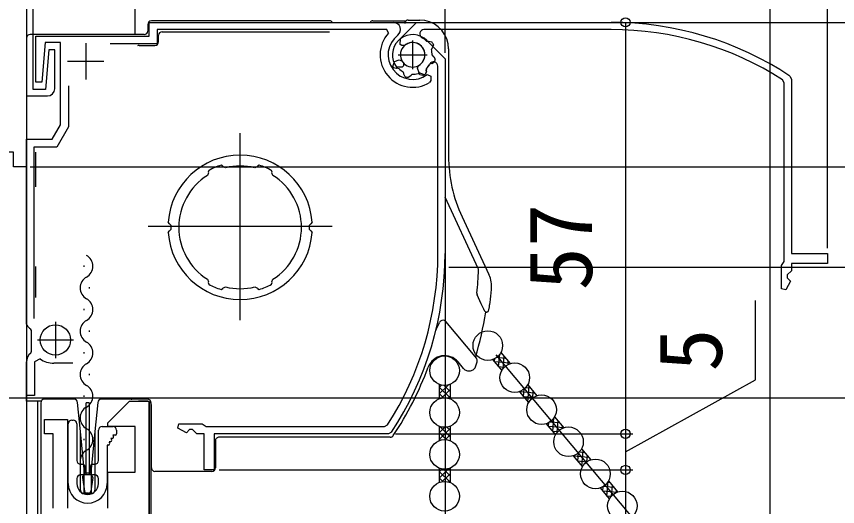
# Model space of a CAD drawing. Units: millimetres, scale not verified. Extents: x -525 to 525, y -783 to 778.
# Drawn here: x -291.4 to -177.6, y 369.2 to 437.1 of the extents above; entities that cross this region are included whole.
import ezdxf
from ezdxf.enums import TextEntityAlignment as Align

# ---------------------------------------------------------------- set-up
doc = ezdxf.new("R2010")
doc.units = ezdxf.units.MM
doc.header["$LTSCALE"] = 4
for name, color, linetype in [('0-3_YKK_11', 7, 'Continuous'), ('0-4_YKK_11E', 7, 'Continuous'), ('0-5_YKK_12', 2, 'Continuous'), ('0-6_YKK_13', 4, 'Continuous'), ('0-8_YKK_D', 6, 'Continuous'), ('0-A_YSS_K', 3, 'Continuous')]:
    doc.layers.add(name, color=color, linetype=linetype)
doc.styles.add('ＭＳ ゴシック', font='')
doc.styles.get('ＭＳ ゴシック').set_extended_font_data('MS Gothic')

msp = doc.modelspace()

# ---------------------------------------------------------------- linework, layer by layer
at = {"layer": '0-3_YKK_11'}
for p, q in [((-234.52, 433.78), (-232, 431.26)), ((-281.8, 433.4), (-281.8, 428.4)), ((-232, 431.26), (-232, 404.3)), ((-284.3, 430.9), (-279.3, 430.9)), ((-233, 404.3), (-233, 430.225)), ((-250.426, 408.614), (-250.615, 408.4)), ((-250.615, 408.4), (-250.805, 408.194)), ((-258.366, 399.647), (-258.018, 399.473)), ((-286, 394.8), (-286, 389.8)), ((-288.5, 392.3), (-283.5, 392.3)), ((-283.6, 389.1), (-286.21, 389.1))]:
    msp.add_line(p, q, dxfattribs=at)
for points in [[(-291, 463.5), (-293.9, 463.5), (-293.9, 457.5), (-291.5, 457.5), (-291.5, 459.1), (-290, 459.1), (-290, 444.3), (-277.092, 444.3), (-276.796, 444.55), (-276.5, 444.8), (-275, 444.8), (-275, 442.3), (-290, 442.3), (-290, 416.3), (-291.8, 416.3), (-291.8, 418.3), (-300, 418.3), (-300, 421.6)], [(-286.1, 427.1), (-286.1, 432.5), (-286.9, 432.5), (-287.381, 427), (-289.1, 427), (-289.1, 440.4), (-285.4, 440.4), (-284.5, 441.3), (-279.5, 441.3), (-278.6, 440.4), (-275, 440.4), (-275, 442.3), (-275.8, 442.3), (-275.8, 441.3), (-278.086, 441.3), (-279.086, 442.3), (-284.914, 442.3), (-285.914, 441.3), (-288.7, 441.3), (-288.7, 442.3), (-289.5, 442.3), (-289.5, 441.592), (-289.75, 441.296), (-290, 441)], [(-290, 441), (-290, 426.1), (-287.1, 426.1)], [(-289.954, 394.355), (-290, 394.515), (-290, 420.1), (-286.455, 420.1), (-285.3, 422.1), (-285.3, 433.5), (-287.419, 433.5), (-287.9, 428), (-288.7, 428), (-288.7, 434.4), (-273, 434.4), (-273, 436.3), (-239.166, 436.3)], [(-239.854, 434.8), (-240.078, 435.3), (-271.9, 435.3), (-271.9, 433.3), (-278.401, 433.3)], [(-237.624, 433.076), (-238.015, 433.071), (-238.22, 433.243), (-238.202, 434.023)], [(-239.252, 430.168), (-238.993, 430.893), (-238.358, 431.124), (-237.992, 430.986)], [(-238.386, 429.868), (-238.699, 429.936), (-238.803, 429.898), (-239.154, 430.012)], [(-237.539, 428.774), (-237.732, 429.135), (-237.711, 429.211), (-237.808, 429.438)], [(-236.549, 429.1), (-236.745, 428.952), (-236.766, 428.876), (-237.113, 428.659)], [(-235.095, 428.925), (-235.486, 429.045), (-235.526, 429.113), (-235.754, 429.205)], [(-234.626, 429.857), (-234.66, 429.613), (-234.62, 429.545), (-234.713, 429.146)], [(-234.478, 429.066), (-234, 428.825), (-234, 428.222), (-234.143, 427.967)], [(-284.2, 427.501), (-284.2, 421.805), (-285.82, 419), (-289, 419), (-289, 395.28)], [(-262.434, 416.153), (-262.782, 416.327), (-262.808, 416.388), (-263.051, 416.501)], [(-257.749, 416.501), (-257.992, 416.388), (-258.018, 416.327), (-258.366, 416.153)], [(-264.745, 415.781), (-264.833, 415.528), (-264.807, 415.467), (-264.924, 415.096)], [(-255.876, 415.096), (-255.993, 415.467), (-255.967, 415.528), (-256.055, 415.781)], [(-269.995, 408.194), (-270.185, 408.4), (-270.374, 408.614)], [(-270.374, 407.186), (-270.185, 407.4), (-269.995, 407.606)], [(-250.805, 407.606), (-250.615, 407.4), (-250.426, 407.186)], [(-264.924, 400.704), (-264.807, 400.333), (-264.833, 400.272), (-264.745, 400.019)], [(-256.055, 400.019), (-255.967, 400.272), (-255.993, 400.333), (-255.876, 400.704)], [(-263.051, 399.299), (-262.808, 399.412), (-262.782, 399.473), (-262.434, 399.647)], [(-258.018, 399.473), (-257.992, 399.412), (-257.749, 399.299)], [(-289.411, 390.493), (-289.3, 390.726), (-289.3, 393.592), (-289.442, 393.847)], [(-288.126, 389.671), (-288.9, 389.253), (-288.9, 384.6), (-290, 384.6), (-290, 389.253)], [(-278.731, 369), (-278.731, 374), (-274.931, 374), (-274.931, 380.3), (-278.731, 380.3), (-278.731, 380.8), (-275.731, 383.8), (-273.031, 383.8), (-273.031, 348.8)], [(-286.331, 369), (-286.331, 379.3), (-287.531, 379.3), (-287.531, 381.3), (-284.331, 381.3), (-284.331, 369)], [(-239.434, 379.525), (-239.852, 379.3), (-264, 379.3), (-264, 374.3), (-265.4, 374.3), (-265.4, 379.3), (-266.4, 379.3), (-267, 379.9), (-267.4, 379.9), (-267.845, 379.455), (-269.053, 380.085), (-268.902, 380.7), (-265.683, 380.7), (-265.4, 380.5), (-265.117, 380.3), (-240.394, 380.3), (-239.973, 380.53)]]:
    msp.add_lwpolyline(points, dxfattribs=at)
for centre, radius, start, end in [((-239.166, 435.3), 1, 307.30177, 90), ((-236.5, 431.8), 4.5, 138.18969, 301.58814), ((-236.5, 431.8), 3.4, 127.30179, 306.48374), ((-236.5, 431.8), 2.8, 44.99999, 127.44415), ((-236.5, 431.8), 1.7, 208.62695, 131.37309), ((-236.5, 431.8), 3.2, 210.67185, 213.9679), ((-236.5, 431.8), 2.7, 313.96795, 331.49651), ((-233.6, 430.225), 0.6, 359.99997, 151.49648), ((-236.5, 431.8), 2.7, 225.67933, 241.03208), ((-236.5, 431.8), 2.7, 268.96797, 286.03203), ((-236.5, 431.8), 3.2, 296.0455, 303.95467), ((-236.5, 431.8), 3.2, 251.04547, 258.95464), ((-287.1, 427.1), 1, 270.00001, 359.99999), ((-260.4, 407.9), 10, 4.09604, 175.90396), ((-260.4, 407.9), 9, 107.12992, 118.87005), ((-260.4, 407.9), 9, 61.12994, 72.87007), ((-260.4, 407.9), 8.5, 76.15413, 103.84587), ((-260.4, 407.9), 8.5, 122.15412, 237.84588), ((-260.4, 407.9), 8.5, 302.15412, 57.84588), ((-260.4, 407.9), 9.6, 178.24271, 181.75729), ((-260.4, 407.9), 9.6, 358.24271, 1.75729), ((-260.4, 407.9), 10, 184.09604, 355.90396), ((-277, 404.3), 44, 327.30072, 359.99999), ((-277, 404.3), 45, 326.59444, 360), ((-260.4, 407.9), 9, 241.12995, 252.87008), ((-260.4, 407.9), 8.5, 256.15413, 283.84587), ((-260.4, 407.9), 9, 287.12993, 298.87006), ((-288.6, 395.207), 1.6, 212.20421, 238.24314), ((-288.4, 389.253), 1.6, 129.16672, 179.99999), ((-286.21, 392.6), 3.5, 236.80433, 270.00001)]:
    msp.add_arc(centre, radius, start, end, dxfattribs=at)
at = {"layer": '0-4_YKK_11E'}
for p, q in [((-238.48, 433.78), (-235.96, 436.3)), ((-235.96, 436.3), (-209, 436.3)), ((-209, 435.3), (-234.925, 435.3))]:
    msp.add_line(p, q, dxfattribs=at)
for points in [[(-234.557, 433.674), (-234.313, 433.64), (-234.245, 433.68), (-233.846, 433.587)], [(-233.625, 433.205), (-233.745, 432.814), (-233.813, 432.774), (-233.905, 432.546)], [(-233.8, 431.751), (-233.652, 431.555), (-233.576, 431.534), (-233.359, 431.187)], [(-237.776, 430.676), (-237.771, 430.285), (-237.943, 430.08), (-238.723, 430.098)], [(-234.868, 429.048), (-235.593, 429.307), (-235.824, 429.942), (-235.686, 430.308)], [(-233.474, 430.761), (-233.835, 430.568), (-233.911, 430.589), (-234.138, 430.492)], [(-234.568, 429.914), (-234.636, 429.601), (-234.598, 429.497), (-234.712, 429.146)], [(-184.225, 428.866), (-184, 428.448), (-184, 404.3), (-179, 404.3), (-179, 402.9), (-184, 402.9), (-184, 401.9), (-184.6, 401.3), (-184.6, 400.9), (-184.155, 400.455), (-184.785, 399.247), (-185.4, 399.398), (-185.4, 402.617), (-185.2, 402.9), (-185, 403.183), (-185, 427.906), (-185.23, 428.327)]]:
    msp.add_lwpolyline(points, dxfattribs=at)
for centre, radius, start, end in [((-209, 391.3), 45, 56.59444, 90), ((-234.925, 434.7), 0.6, 89.99997, 241.49648), ((-209, 391.3), 44, 57.30072, 89.99999), ((-236.5, 431.8), 2.8, 134.99999, 217.44415), ((-236.5, 431.8), 2.7, 43.96795, 61.49651), ((-236.5, 431.8), 3.2, 26.0455, 33.95467), ((-236.5, 431.8), 1.7, 298.62695, 221.37309), ((-236.5, 431.8), 2.7, 358.96797, 16.03203), ((-236.5, 431.8), 2.7, 315.67933, 331.03208), ((-236.5, 431.8), 3.2, 341.04547, 348.95464), ((-236.5, 431.8), 3.2, 300.67185, 303.9679)]:
    msp.add_arc(centre, radius, start, end, dxfattribs=at)
at = {"layer": '0-5_YKK_12'}
for p, q in [((-275, 442.8), (-275, 434.6)), ((-236.5, 433.8), (-236.5, 429.8)), ((-238.5, 431.8), (-234.5, 431.8)), ((-260.4, 395.063), (-260.4, 420.937)), ((-290, 416.8), (-290, 297.8)), ((-247.663, 408), (-273.137, 408)), ((-282.078, 402.613), (-282.078, 402.413)), ((-281.318, 399.613), (-281.318, 399.413)), ((-282.078, 396.613), (-282.078, 396.413)), ((-281.318, 393.613), (-281.318, 393.413)), ((-282.078, 390.613), (-282.078, 390.413)), ((-281.318, 387.613), (-281.318, 387.413)), ((-282.078, 384.613), (-282.078, 384.413)), ((-288.5, 383.8), (-288.5, 297.8)), ((-273.005, 383.76), (-273.003, 297.8)), ((-281.318, 381.613), (-281.318, 381.413)), ((-282.078, 378.613), (-282.078, 378.413)), ((-281.318, 375.613), (-281.318, 375.413))]:
    msp.add_line(p, q, dxfattribs=at)
for centre, start, end in [((-282.536, 402.513), 299.20254, 60.79746), ((-280.859, 399.513), 119.20254, 240.79746), ((-282.536, 396.513), 299.20254, 60.79746), ((-280.859, 393.513), 119.20254, 240.79746), ((-282.536, 390.513), 299.20254, 60.79746), ((-280.859, 387.513), 119.20254, 240.79746), ((-282.536, 384.513), 299.20254, 60.79746), ((-280.859, 381.513), 119.20254, 240.79746), ((-282.536, 378.513), 299.20254, 60.79746), ((-280.859, 375.513), 119.20254, 193.92959)]:
    msp.add_arc(centre, 1.718, start, end, dxfattribs=at)
at = {"layer": '0-6_YKK_13'}
for p, q in [((-273.2, 436), (-273.2, 435.1)), ((-248, 436.5), (-272.7, 436.5)), ((-242, 436.5), (-237.44, 436.5)), ((-237.6, 436.139), (-237.6, 436.122)), ((-237.117, 436.622), (-235.525, 436.622)), ((-271.2, 435), (-248, 435)), ((-290, 434.1), (-290, 413.5)), ((-273.7, 434.6), (-289.5, 434.6)), ((-271.7, 433.6), (-271.7, 434.5)), ((-274.39, 433.1), (-272.2, 433.1)), ((-231.527, 432.626), (-231.527, 417.795)), ((-288.7, 413.5), (-288.7, 418.3)), ((-227.4, 402.215), (-232, 412.079)), ((-229.656, 409.354), (-225.927, 401.357)), ((-290.035, 402.5), (-290.035, 398.2)), ((-288.7, 398.2), (-288.7, 402.5)), ((-226.99, 397.312), (-227.561, 398.537)), ((-231.936, 394.855), (-227.653, 389.749)), ((-224.584, 388.568), (-224.431, 390.311)), ((-224.311, 390.496), (-224.238, 390.489)), ((-224.284, 390.544), (-223.008, 389.024)), ((-229.455, 388.362), (-230.209, 389.26)), ((-225.433, 389.58), (-224.157, 388.06)), ((-225.197, 389.298), (-223.084, 389.114)), ((-225.161, 389.256), (-225.121, 389.714)), ((-224.828, 389.904), (-223.661, 389.801)), ((-223.965, 388.35), (-223.822, 389.993)), ((-223.279, 388.911), (-223.244, 389.305)), ((-224.62, 388.61), (-223.797, 388.539)), ((-290.035, 387.3), (-290.035, 383.8)), ((-232.818, 386.142), (-232.818, 384.158)), ((-232.818, 384.821), (-231.581, 386.059)), ((-232.818, 385.719), (-232.493, 386.045)), ((-232.818, 385.775), (-231.318, 384.275)), ((-232.147, 386.001), (-231.318, 385.173)), ((-231.37, 386.123), (-231.318, 386.071)), ((-231.318, 386.142), (-231.318, 384.158)), ((-220.815, 385.728), (-220.197, 385.674)), ((-220.555, 386.101), (-219.28, 384.581)), ((-220.543, 383.752), (-220.358, 385.865)), ((-232.818, 384.877), (-232.235, 384.293)), ((-232.484, 384.257), (-231.318, 385.423)), ((-221.705, 385.136), (-220.429, 383.616)), ((-221.698, 385.128), (-221.697, 385.139)), ((-221.633, 385.162), (-219.62, 384.986)), ((-221.12, 384.44), (-221.026, 385.521)), ((-219.86, 384.276), (-219.781, 385.178)), ((-287.989, 383.8), (-290.035, 383.8)), ((-288.031, 383.6), (-288.031, 350.3)), ((-287.43, 384.1), (-287.531, 384.1)), ((-284.831, 384.1), (-287.43, 384.1)), ((-283.903, 384.1), (-284.831, 384.1)), ((-283.417, 384.1), (-283.903, 384.1)), ((-282.531, 379.612), (-282.919, 383.648)), ((-281.731, 373.6), (-281.731, 383.6)), ((-281.331, 383.6), (-281.731, 383.6)), ((-281.331, 383.6), (-281.331, 373.6)), ((-280.142, 383.648), (-280.531, 379.612)), ((-279.158, 384.1), (-279.644, 384.1)), ((-275.492, 384.1), (-279.158, 384.1)), ((-275.492, 384.1), (-275.431, 384.1)), ((-275.492, 384.097), (-275.492, 384.1)), ((-273.231, 384.1), (-275.431, 384.1)), ((-273.2, 383.8), (-274.5, 383.8)), ((-272.731, 349.3), (-272.731, 383.6)), ((-231.598, 384.245), (-231.318, 384.525)), ((-221.156, 384.483), (-219.74, 384.359)), ((-220.579, 383.795), (-220.334, 383.774)), ((-272.7, 374.6), (-272.7, 383.3)), ((-283.731, 381.2), (-283.531, 381.2)), ((-217.08, 379.625), (-216.914, 381.512)), ((-216.884, 381.559), (-216.734, 381.546)), ((-216.827, 381.658), (-215.552, 380.138)), ((-284.231, 372.4), (-284.231, 380.7)), ((-283.031, 380.7), (-283.031, 375.6)), ((-279.531, 380.3), (-278.031, 380.3)), ((-232.818, 380.342), (-232.818, 378.358)), ((-232.818, 380.331), (-232.811, 380.339)), ((-232.818, 379.433), (-232.051, 380.2)), ((-232.818, 378.535), (-231.318, 380.035)), ((-232.747, 380.316), (-231.318, 378.887)), ((-231.757, 380.224), (-231.318, 379.785)), ((-231.318, 380.342), (-231.318, 378.358)), ((-217.976, 380.693), (-216.701, 379.173)), ((-217.693, 380.355), (-215.579, 380.17)), ((-217.657, 380.313), (-217.609, 380.858)), ((-217.435, 380.97), (-216.157, 380.858)), ((-216.45, 379.536), (-216.317, 381.05)), ((-215.767, 380.051), (-215.74, 380.362)), ((-282.531, 371.5), (-282.531, 379.612)), ((-280.531, 379.612), (-281.031, 374.42)), ((-280.531, 379.612), (-280.531, 371.5)), ((-280.031, 375.6), (-280.031, 379.8)), ((-278.051, 379.1), (-277.964, 378.95)), ((-277.731, 379.1), (-278.051, 379.1)), ((-277.531, 379.8), (-277.531, 379.3)), ((-232.818, 379.489), (-231.813, 378.484)), ((-231.958, 378.497), (-231.318, 379.137)), ((-217.115, 379.667), (-216.388, 379.604)), ((-278.571, 378.199), (-278.484, 378.049)), ((-278.397, 378.199), (-278.571, 378.199)), ((-278.311, 378.65), (-278.224, 378.499)), ((-278.137, 378.65), (-278.311, 378.65)), ((-263.827, 378.328), (-263.827, 374.6)), ((-239.598, 378.827), (-263.328, 378.827)), ((-232.818, 378.591), (-232.645, 378.417)), ((-278.831, 377.749), (-278.831, 372.4)), ((-278.657, 377.749), (-278.831, 377.749)), ((-213.616, 375.497), (-213.512, 376.685)), ((-213.403, 376.793), (-212.693, 376.731)), ((-213.099, 377.215), (-211.824, 375.695)), ((-213.039, 374.809), (-212.854, 376.922)), ((-214.248, 376.25), (-212.973, 374.73)), ((-214.229, 376.228), (-212.116, 376.043)), ((-214.193, 376.185), (-214.186, 376.272)), ((-213.652, 375.54), (-212.353, 375.426)), ((-212.347, 375.431), (-212.277, 376.235)), ((-282.531, 375.1), (-282.181, 375.1)), ((-282.031, 374.42), (-282.007, 374.172)), ((-281.981, 374.9), (-281.981, 373.8)), ((-281.081, 373.8), (-281.081, 374.9)), ((-281.055, 374.172), (-281.031, 374.42)), ((-281.031, 374.42), (-281.031, 371)), ((-280.881, 375.1), (-280.531, 375.1)), ((-232.818, 374.542), (-232.818, 372.558)), ((-232.818, 373.147), (-231.479, 374.487)), ((-232.818, 374.045), (-232.431, 374.432)), ((-232.226, 374.406), (-231.318, 373.499)), ((-231.425, 374.504), (-231.318, 374.397)), ((-231.318, 374.542), (-231.318, 372.558)), ((-213.075, 374.852), (-212.91, 374.838)), ((-282.181, 373.6), (-282.531, 373.6)), ((-282.233, 373.258), (-281.966, 371.358)), ((-281.126, 373.6), (-281.936, 373.6)), ((-281.708, 373.9), (-281.353, 373.9)), ((-280.829, 373.258), (-281.096, 371.358)), ((-280.531, 373.6), (-280.881, 373.6)), ((-266.179, 374.1), (-272.2, 374.1)), ((-232.818, 374.101), (-231.318, 372.601)), ((-232.393, 372.674), (-231.318, 373.749)), ((-283.031, 373.1), (-283.031, 372.4)), ((-280.031, 372.4), (-280.031, 373.1)), ((-232.818, 373.203), (-232.302, 372.687)), ((-231.539, 372.63), (-231.318, 372.851)), ((-209.575, 370.682), (-209.397, 372.726)), ((-209.46, 372.623), (-209.23, 372.603)), ((-209.371, 372.771), (-208.096, 371.251)), ((-208.935, 370.714), (-208.813, 372.107)), ((-281.031, 371), (-282.031, 371)), ((-281.393, 371.1), (-281.669, 371.1)), ((-210.52, 371.807), (-209.245, 370.287)), ((-210.189, 371.412), (-208.146, 371.234)), ((-210.153, 371.37), (-210.097, 372.005)), ((-210.047, 372.037), (-208.653, 371.915)), ((-208.256, 371.19), (-208.236, 371.419)), ((-209.611, 370.724), (-208.977, 370.669))]:
    msp.add_line(p, q, dxfattribs=at)
for points in [[(-231.527, 432.626), (-231.588, 433.32), (-231.768, 433.993), (-232.062, 434.625), (-232.462, 435.195), (-232.955, 435.688), (-233.526, 436.087), (-234.158, 436.381), (-234.831, 436.561), (-235.525, 436.622)], [(-226.539, 396.345), (-226.551, 396.371), (-226.584, 396.442), (-226.644, 396.57), (-226.725, 396.743), (-226.816, 396.939), (-226.907, 397.135), (-226.99, 397.312)], [(-226.537, 396.342), (-226.523, 396.315), (-226.507, 396.29), (-226.49, 396.268), (-226.468, 396.245), (-226.444, 396.224), (-226.417, 396.206), (-226.389, 396.191), (-226.358, 396.179), (-226.327, 396.171), (-226.295, 396.166), (-226.263, 396.164), (-226.23, 396.166), (-226.198, 396.171), (-226.167, 396.18), (-226.137, 396.191), (-226.109, 396.206), (-226.082, 396.223), (-226.058, 396.242), (-226.036, 396.264), (-226.017, 396.287), (-226.001, 396.311), (-225.989, 396.334), (-225.979, 396.356), (-225.971, 396.377), (-225.948, 396.455), (-225.938, 396.496), (-225.929, 396.54), (-225.92, 396.587), (-225.91, 396.637), (-225.9, 396.691), (-225.89, 396.746), (-225.87, 396.863), (-225.85, 396.985), (-225.831, 397.11), (-225.812, 397.239), (-225.777, 397.497)], [(-229.455, 388.362), (-229.363, 388.266), (-229.259, 388.183), (-229.145, 388.114), (-229.023, 388.061), (-228.894, 388.025), (-228.762, 388.007), (-228.628, 388.006), (-228.495, 388.023), (-228.366, 388.058), (-228.243, 388.109), (-228.128, 388.177), (-228.023, 388.259), (-227.93, 388.355), (-227.85, 388.462), (-227.786, 388.578), (-227.737, 388.702)], [(-282.031, 371), (-282.031, 374.42), (-282.531, 379.612)], [(-263.328, 378.827), (-263.415, 378.819), (-263.499, 378.797), (-263.578, 378.76), (-263.649, 378.71), (-263.71, 378.649), (-263.76, 378.578), (-263.797, 378.499), (-263.819, 378.415), (-263.827, 378.328)], [(-264.327, 374.1), (-266.096, 374.1), (-266.179, 374.1)]]:
    msp.add_lwpolyline(points, dxfattribs=at)
for centre, radius in [((-286, 392.3), 2.1), ((-226.085, 391.523), 2.05), ((-232.068, 388.05), 2.05), ((-222.356, 387.08), 2.05), ((-218.628, 382.637), 2.05), ((-232.068, 382.25), 2.05), ((-214.9, 378.194), 2.05), ((-232.068, 376.45), 2.05), ((-211.172, 373.751), 2.05), ((-232.068, 370.65), 2.05), ((-207.444, 369.308), 2.05)]:
    msp.add_circle(centre, radius, dxfattribs=at)
for centre, radius, start, end in [((-248, 436), 0.5, 36.8699, 90), ((-242, 436), 0.5, 90, 143.1301), ((-271.2, 434.5), 0.5, 90, 180), ((-272.2, 433.6), 0.5, 270, 0), ((-274.39, 432.6), 0.5, 90, 119.62748), ((-211.556, 417.795), 19.971, 179.99958, 205.00042), ((-277, 404.3), 49.7, 353.65085, 357.32527), ((-227.854, 402.004), 0.5, 357.32527, 25), ((-229.547, 399.669), 3.995, 354.42526, 25.00066), ((-227.108, 398.749), 0.5, 173.65085, 205), ((-277, 404.3), 51.673, 352.43509, 354.42592), ((-277, 404.3), 51.281, 343.69531, 350.89122), ((-232.319, 394.533), 0.5, 130, 155.91738), ((-232.319, 394.533), 0.5, 40, 130), ((-253.5, 404), 22.7, 333.06946, 335.91738), ((-232.068, 387.7), 2.427, 40, 159.72323), ((-277, 404.3), 51.673, 342.43103, 343.10482), ((-228.036, 389.428), 0.5, 343.10482, 40), ((-277, 404.3), 45.473, 326.26932, 339.72323), ((-283.417, 383.6), 0.5, 5.5, 90), ((-279.644, 383.6), 0.5, 90, 174.5), ((-273.231, 383.6), 0.5, 0.03924, 89.96081), ((-273.2, 383.3), 0.5, 0, 90), ((-283.731, 380.7), 0.5, 90, 180), ((-283.531, 380.7), 0.5, 0, 90), ((-279.531, 379.8), 0.5, 90, 180), ((-278.031, 379.8), 0.5, 0, 90), ((-278.137, 378.85), 0.2, 270, 30), ((-277.731, 379.3), 0.2, 270, 0), ((-239.598, 379.327), 0.5, 270, 326.26932), ((-278.657, 377.949), 0.2, 270, 30), ((-278.397, 378.399), 0.2, 270, 30), ((-282.531, 375.6), 0.5, 180, 270), ((-280.531, 375.6), 0.5, 270, 0), ((-282.181, 374.9), 0.2, 0, 90), ((-280.881, 374.9), 0.2, 90, 180), ((-272.2, 374.6), 0.5, 180, 270), ((-264.327, 374.6), 0.5, 270, 0), ((-282.531, 373.1), 0.5, 90, 180), ((-281.936, 373.3), 0.3, 90, 188), ((-282.181, 373.8), 0.2, 270, 0), ((-281.708, 374.2), 0.3, 185.5, 270), ((-281.353, 374.2), 0.3, 270, 354.5), ((-281.126, 373.3), 0.3, 352, 90), ((-280.881, 373.8), 0.2, 180, 270), ((-280.531, 373.1), 0.5, 0, 90), ((-281.531, 372.4), 2.7, 180, 0), ((-281.531, 372.4), 1.5, 180, 0), ((-282.031, 371.5), 0.5, 180, 270), ((-281.669, 371.4), 0.3, 188, 270), ((-281.393, 371.4), 0.3, 270, 352), ((-281.031, 371.5), 0.5, 270, 0)]:
    msp.add_arc(centre, radius, start, end, dxfattribs=at)
for centre, major_axis, ratio, start_param, end_param in [((-272.7, 436), (-0.354, 0.354), 0.998783, 5.4983961, 7.0679745), ((-237.1, 436.122), (-0.36, 0.36), 0.965689, 5.5152404, 7.0511302), ((-273.7, 435.1), (0.354, -0.354), 0.998783, 5.4983961, 7.0679745), ((-289.5, 434.1), (-0.224, 0.448), 0.999239, 5.819964, 7.3901513), ((-287.531, 383.6), (0.5, 0), 0.999962, 1.5707963, 3.1415927), ((-273.231, 383.6), (-0.527, 0), 0.948965, 4.7110867, 4.712389)]:
    msp.add_ellipse(centre, major_axis=major_axis, ratio=ratio, start_param=start_param, end_param=end_param, dxfattribs=at)
at = {"layer": '0-8_YKK_D'}
for p, q in [((-179, 405), (-179, 508.3)), ((-232, 432.053), (-232, 483.3)), ((-243.187, 436.3), (-158, 436.3)), ((-243.187, 436.3), (-158, 436.3)), ((-236, 436.3), (-206, 436.3)), ((-207, 436.3), (-207, 379.3)), ((-289.5, 416.3), (-98, 416.3)), ((-289.497, 416.3), (-118, 416.3)), ((-289.497, 416.3), (-98, 416.3)), ((-232, 407.981), (-232, 315.3)), ((-231.5, 402.398), (2, 402.398)), ((-201.131, 361.876), (-224.914, 390.22)), ((-304, 384.3), (-98, 384.3)), ((-238.887, 379.3), (-206, 379.3)), ((-238.887, 379.3), (-206, 379.3)), ((-207, 379.3), (-207, 374.3)), ((-263.327, 374.3), (-206, 374.3)), ((-263.327, 374.3), (-206, 374.3))]:
    msp.add_line(p, q, dxfattribs=at)
for points in [[(-207, 376.8), (-189, 386.8), (-189, 397.755)], [(-207, 374.3), (-207, 348.8), (-207, 301.409)]]:
    msp.add_lwpolyline(points, dxfattribs=at)
for centre in [(-207, 436.3), (-207, 379.3), (-207, 379.3), (-207, 374.3), (-207, 374.3)]:
    msp.add_circle(centre, 0.637, dxfattribs=at)
at = {"layer": '0-A_YSS_K'}
msp.add_lwpolyline([(-190, 462.3), (-187, 462.3), (-187, 297.8)], dxfattribs=at)

# ---------------------------------------------------------------- texts
at = {"layer": '0-8_YKK_D', "style": 'ＭＳ ゴシック'}
for s, p in [('57', (-209, 399.175)), ('5', (-191, 387.914))]:
    msp.add_text(s, height=8.798, rotation=90, dxfattribs=at).set_placement(p, align=Align.BOTTOM_LEFT)

doc.saveas('drawing.dxf')
